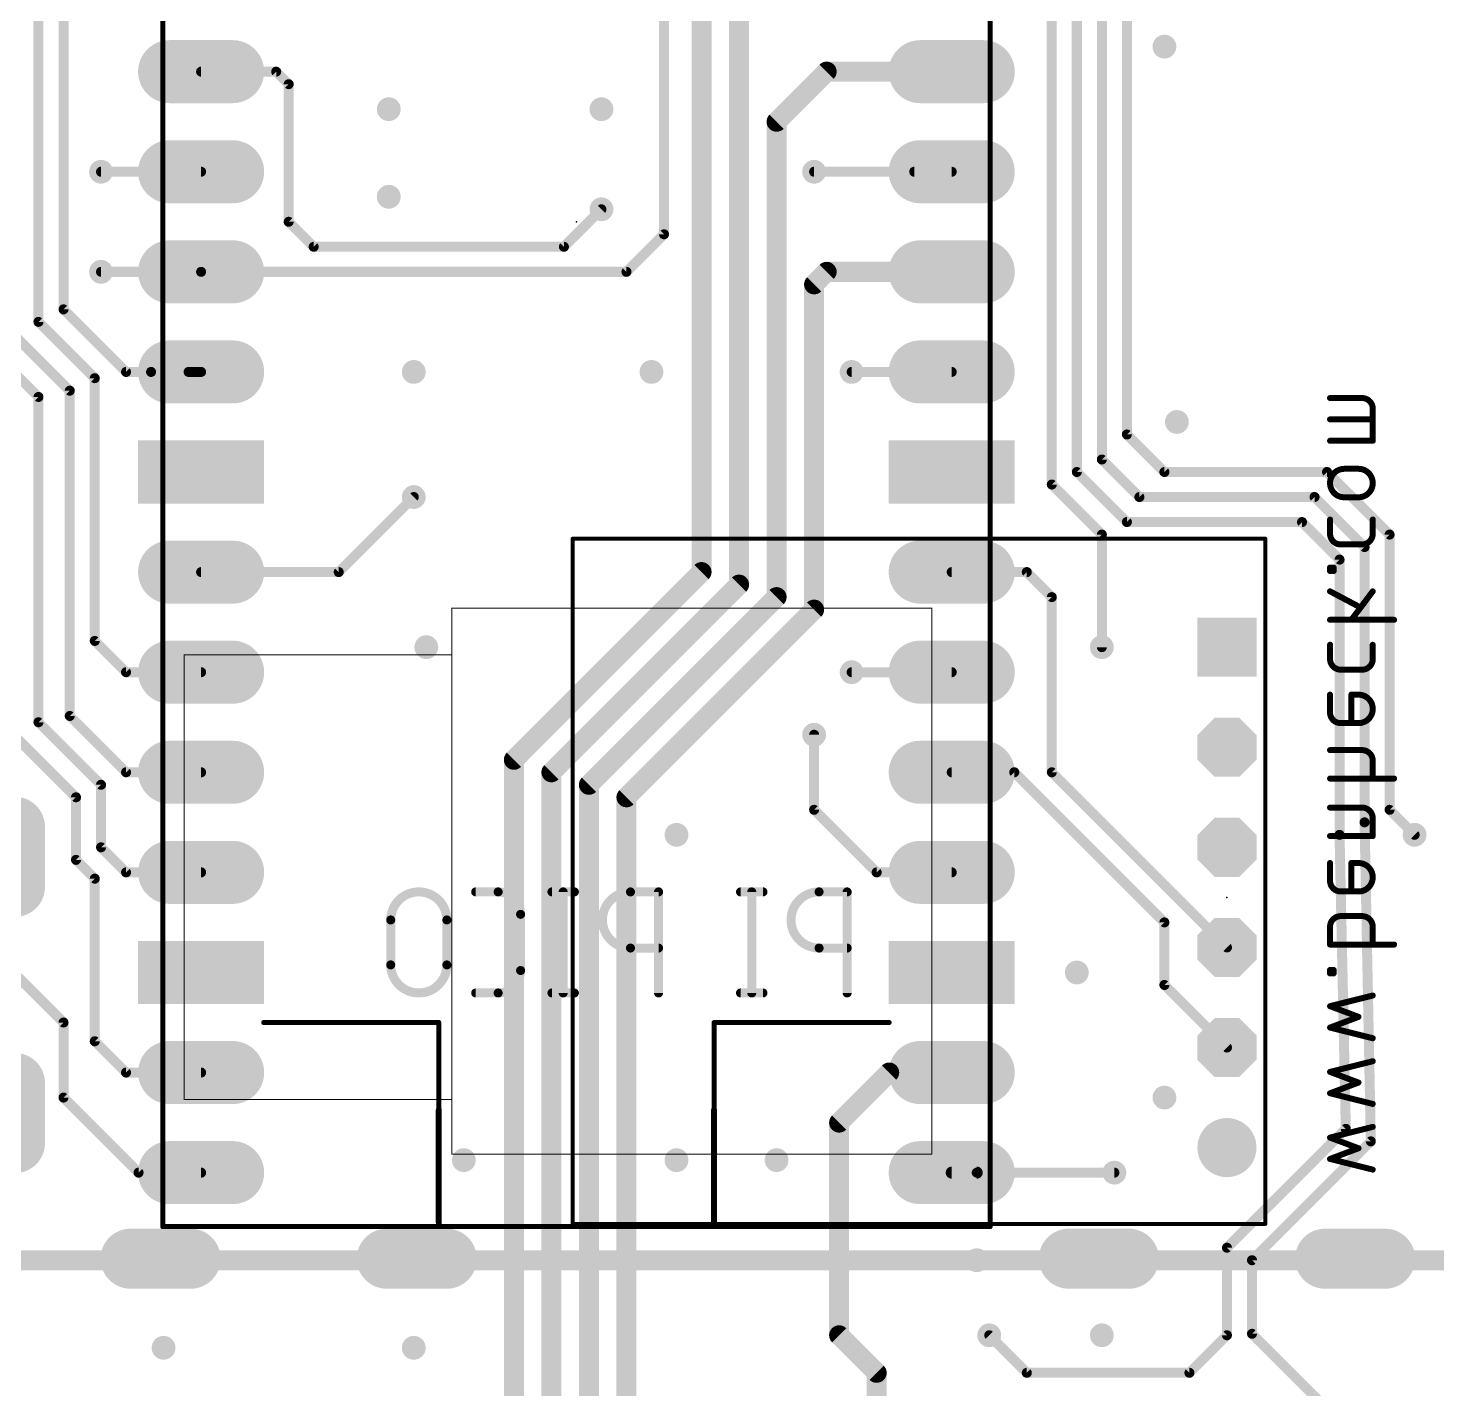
# Model space of a CAD drawing. Extents: x -1.81 to 1.71, y -2.71 to 1.61.
# Drawn here: x -0.548 to 0.86, y -1.041 to 0.318 of the extents above; entities that cross this region are included whole.
import ezdxf

# ---------------------------------------------------------------- set-up
doc = ezdxf.new("R2010")
doc.units = 0
for name, color, linetype in [('16', 175, 'CONTINUOUS'), ('17', 82, 'CONTINUOUS'), ('18', 82, 'CONTINUOUS'), ('22', 253, 'CONTINUOUS'), ('24', 7, 'CONTINUOUS')]:
    doc.layers.add(name, color=color, linetype=linetype)

# ---------------------------------------------------------------- blocks, each defined once
blk = doc.blocks.new('LONGP100')
at = {"const_width": 1}
blk.add_lwpolyline([(-0.5, 0), (0.5, 0)], dxfattribs=at)
at = {"const_width": 0.5}
for points in [[(-0.5, 0.25, 1), (-0.5, -0.25)], [(0.5, -0.25, 1), (0.5, 0.25)]]:
    blk.add_lwpolyline(points, format="xyb", dxfattribs=at)
blk = doc.blocks.new('SQUAREP')
blk.add_solid([(-0.5, -0.5), (0.5, -0.5), (-0.5, 0.5), (0.5, 0.5)])
blk = doc.blocks.new('OCTAGONP')
at = {"const_width": 0.5}
blk.add_lwpolyline([(-0.25, -0.103553), (-0.25, 0.103553), (-0.103553, 0.25), (0.103553, 0.25), (0.25, 0.103553), (0.25, -0.103553), (0.103553, -0.25), (-0.103553, -0.25), (-0.25, -0.103553), (-0.25, 0.103553)], dxfattribs=at)
blk = doc.blocks.new('ROUNDP')
at = {"const_width": 0.5}
blk.add_lwpolyline([(0, -0.25, 1), (0, 0.25, 1), (0, -0.25)], format="xyb", dxfattribs=at)
blk = doc.blocks.new('RECT')
blk.add_solid([(-0.5, -0.5), (0.5, -0.5), (-0.5, 0.5), (0.5, 0.5)])
blk = doc.blocks.new('RECT256000X512000R100')
at = {"const_width": 0.031496}
blk.add_lwpolyline([(0.015748, -0.031496), (0.015748, 0.031496, 0.414214), (0, 0.047244), (0, 0.047244, 0.414214), (-0.015748, 0.031496), (-0.015748, -0.031496, 0.414214), (0, -0.047244), (0, -0.047244, 0.414214)], format="xyb", close=True, dxfattribs=at)
blk.add_solid([(-0.001, -0.032496), (0.001, -0.032496), (-0.001, 0.032496), (0.001, 0.032496)])
blk = doc.blocks.new('ROUNDV')
at = {"const_width": 0.5}
blk.add_lwpolyline([(0, -0.25, 1), (0, 0.25, 1), (0, -0.25)], format="xyb", dxfattribs=at)

msp = doc.modelspace()

# ---------------------------------------------------------------- linework, layer by layer
at = {"layer": '16'}
for points, const_width in [([(0.125, -0.225), (0.125, 0.925)], 0.02), ([(0.1625, -0.2375), (0.1625, 0.9125)], 0.02), ([(0.55, 0.675), (0.55, -0.0875)], 0.01), ([(-0.5125, 0.6625), (-0.5125, 0.0375)], 0.01), ([(-0.5375, 0.025), (-0.5375, 0.65)], 0.01), ([(0.525, 0.6), (0.525, -0.1125)], 0.01), ([(0.5, -0.125), (0.5, 0.55)], 0.01), ([(0.475, 0.45), (0.475, -0.1375)], 0.01), ([(0.0875, 0.3875), (0.0875, 0.1125)], 0.01), ([(0.2, 0.225), (0.25, 0.275)], 0.02), ([(0.25, 0.275), (0.375, 0.275)], 0.02), ([(-0.375, 0.275), (-0.3, 0.275)], 0.01), ([(-0.3, 0.275), (-0.2875, 0.2625)], 0.01), ([(-0.2875, 0.2625), (-0.2875, 0.125)], 0.01), ([(0.2, -0.25), (0.2, 0.225)], 0.02), ([(-0.5375, -0.05), (-0.7625, 0.175)], 0.01), ([(-0.375, 0.175), (-0.475, 0.175)], 0.01), ([(0.375, 0.175), (0.2375, 0.175)], 0.01), ([(0.3375, 0.175), (0.375, 0.175)], 0.01), ([(-0.0125, 0.1), (0.025, 0.1375)], 0.01), ([(-0.2875, 0.125), (-0.2625, 0.1)], 0.01), ([(0.0875, 0.1125), (0.05, 0.075)], 0.01), ([(-0.2625, 0.1), (-0.0125, 0.1)], 0.01), ([(0.2375, 0.0625), (0.25, 0.075)], 0.02), ([(0.375, 0.075), (0.25, 0.075)], 0.02), ([(-0.375, 0.075), (-0.475, 0.075)], 0.01), ([(-0.375, 0.075), (0.05, 0.075)], 0.01), ([(0.2375, -0.2625), (0.2375, 0.0625)], 0.02), ([(-0.5125, 0.0375), (-0.45, -0.025)], 0.01), ([(-0.48125, -0.03125), (-0.5375, 0.025)], 0.01), ([(-0.50625, -0.04375), (-0.5625, 0.0125)], 0.01), ([(-0.48125, -0.29375), (-0.48125, -0.03125)], 0.01), ([(-0.45, -0.025), (-0.425, -0.025)], 0.01), ([(-0.3875, -0.025), (-0.425, -0.025)], 0.01), ([(-0.375, -0.025), (-0.3875, -0.025)], 0.01), ([(0.275, -0.025), (0.375, -0.025)], 0.01), ([(-0.50625, -0.36875), (-0.50625, -0.04375)], 0.01), ([(-0.5375, -0.375), (-0.5375, -0.05)], 0.01), ([(0.55, -0.0875), (0.5875, -0.125)], 0.01), ([(0.525, -0.1125), (0.5625, -0.15)], 0.01), ([(0.55, -0.175), (0.5, -0.125)], 0.01), ([(0.5875, -0.125), (0.75, -0.125)], 0.01), ([(0.75, -0.125), (0.8125, -0.1875)], 0.01), ([(0.475, -0.1375), (0.525, -0.1875)], 0.01), ([(-0.2375, -0.225), (-0.1625, -0.15)], 0.01), ([(0.5625, -0.15), (0.7375, -0.15)], 0.01), ([(0.7375, -0.15), (0.7875, -0.2)], 0.01), ([(0.525, -0.1875), (0.525, -0.3)], 0.01), ([(0.725, -0.175), (0.55, -0.175)], 0.01), ([(0.725, -0.175), (0.7625, -0.2125)], 0.01), ([(0.8125, -0.1875), (0.8125, -0.4625)], 0.01), ([(0.7875, -0.2), (0.7875, -0.475)], 0.01), ([(0.7625, -0.2125), (0.7625, -0.4875)], 0.01), ([(-0.375, -0.225), (-0.2375, -0.225)], 0.01), ([(-0.0625, -0.4125), (0.125, -0.225)], 0.02), ([(0.45, -0.225), (0.375, -0.225)], 0.01), ([(0.475, -0.25), (0.45, -0.225)], 0.01), ([(-0.025, -0.425), (0.1625, -0.2375)], 0.02), ([(0.0125, -0.4375), (0.2, -0.25)], 0.02), ([(0.05, -0.45), (0.2375, -0.2625)], 0.02), ([(0.475, -0.425), (0.475, -0.25)], 0.01), ([(-0.45, -0.325), (-0.48125, -0.29375)], 0.01), ([(-0.45, -0.325), (-0.375, -0.325)], 0.01), ([(0.275, -0.325), (0.375, -0.325)], 0.01), ([(-0.45, -0.425), (-0.50625, -0.36875)], 0.01), ([(-0.475, -0.4375), (-0.5375, -0.375)], 0.01), ([(-0.5, -0.45), (-0.5625, -0.3875)], 0.01), ([(0.2375, -0.4625), (0.2375, -0.3875)], 0.01), ([(-0.0625, -0.4125), (-0.0625, -1.15)], 0.02), ([(-0.45, -0.425), (-0.375, -0.425)], 0.01), ([(-0.025, -0.425), (-0.025, -1.175)], 0.02), ([(0.4375, -0.425), (0.375, -0.425)], 0.01), ([(0.5875, -0.575), (0.4375, -0.425)], 0.01), ([(0.65, -0.6), (0.475, -0.425)], 0.01), ([(-0.475, -0.5), (-0.475, -0.4375)], 0.01), ([(0.0125, -0.4375), (0.0125, -1.204035)], 0.02), ([(-0.5, -0.5125), (-0.5, -0.45)], 0.01), ([(0.05, -1.304035), (0.05, -0.45)], 0.02), ([(0.3, -0.525), (0.2375, -0.4625)], 0.01), ([(0.8125, -0.4625), (0.8375, -0.4875)], 0.01), ([(0.79375, -0.79375), (0.7875, -0.475)], 0.01), ([(0.76875, -0.78125), (0.7625, -0.4875)], 0.01), ([(-0.45, -0.525), (-0.475, -0.5)], 0.01), ([(-0.48125, -0.53125), (-0.5, -0.5125)], 0.01), ([(-0.45, -0.525), (-0.375, -0.525)], 0.01), ([(0.375, -0.525), (0.3, -0.525)], 0.01), ([(-0.48125, -0.69375), (-0.48125, -0.53125)], 0.01), ([(-0.5125, -0.675), (-0.6125, -0.575)], 0.01), ([(0.5875, -0.6375), (0.5875, -0.575)], 0.01), ([(0.65, -0.7), (0.5875, -0.6375)], 0.01), ([(-0.5125, -0.75), (-0.5125, -0.675)], 0.01), ([(-0.45, -0.725), (-0.48125, -0.69375)], 0.01), ([(0.3125, -0.725), (0.2625, -0.775)], 0.02), ([(0.375, -0.725), (0.3125, -0.725)], 0.02), ([(0.35, -0.725), (0.375, -0.725)], 0.02), ([(-0.375, -0.725), (-0.45, -0.725)], 0.01), ([(-0.4375, -0.825), (-0.5125, -0.75)], 0.01), ([(0.2625, -0.775), (0.2625, -0.9875)], 0.02), ([(0.65, -0.9), (0.76875, -0.78125)], 0.01), ([(0.675, -0.9125), (0.79375, -0.79375)], 0.01), ([(-0.375, -0.825), (-0.4375, -0.825)], 0.01), ([(0.4, -0.825), (0.375, -0.825)], 0.012), ([(0.5375, -0.825), (0.4, -0.825)], 0.01), ([(0.65, -0.9875), (0.65, -0.9)], 0.01), ([(0.675, -0.986), (0.675, -0.9125)], 0.01), ([(0.2625, -0.9875), (0.3, -1.025)], 0.02), ([(0.45, -1.025), (0.4125, -0.9875)], 0.01), ([(0.65, -0.9875), (0.6125, -1.025)], 0.01), ([(0.778, -1.089), (0.675, -0.986)], 0.01), ([(0.3, -1.025), (0.3, -1.075)], 0.02), ([(0.6125, -1.025), (0.45, -1.025)], 0.01)]:
    msp.add_lwpolyline(points, dxfattribs=dict(at, const_width=const_width))
for points, const_width in [([(0.25, 0.28, 1), (0.25, 0.27)], 0.01), ([(0.253536, 0.271464, 1), (0.246464, 0.278536)], 0.01), ([(0.375, 0.27, 1), (0.375, 0.28)], 0.01), ([(-0.375, 0.2775, 1), (-0.375, 0.2725)], 0.005), ([(-0.298232, 0.276768, 1), (-0.301768, 0.273232)], 0.005), ([(-0.3, 0.2725, 1), (-0.3, 0.2775)], 0.005), ([(-0.285, 0.2625, 1), (-0.29, 0.2625)], 0.005), ([(-0.289268, 0.260732, 1), (-0.285732, 0.264268)], 0.005), ([(0.196464, 0.228536, 1), (0.203536, 0.221464)], 0.01), ([(0.205, 0.225, 1), (0.195, 0.225)], 0.01), ([(-0.475, 0.1775, 1), (-0.475, 0.1725)], 0.005), ([(-0.375, 0.1725, 1), (-0.375, 0.1775)], 0.005), ([(0.2375, 0.1775, 1), (0.2375, 0.1725)], 0.005), ([(0.3375, 0.1775, 1), (0.3375, 0.1725)], 0.005), ([(0.375, 0.1725, 1), (0.375, 0.1775)], 0.005), ([(0.375, 0.1725, 1), (0.375, 0.1775)], 0.005), ([(0.026768, 0.135732, 1), (0.023232, 0.139268)], 0.005), ([(-0.285732, 0.126768, 1), (-0.289268, 0.123232)], 0.005), ([(-0.29, 0.125, 1), (-0.285, 0.125)], 0.005), ([(0.085, 0.1125, 1), (0.09, 0.1125)], 0.005), ([(0.089268, 0.110732, 1), (0.085732, 0.114268)], 0.005), ([(-0.2625, 0.1025, 1), (-0.2625, 0.0975)], 0.005), ([(-0.264268, 0.098232, 1), (-0.260732, 0.101768)], 0.005), ([(-0.014268, 0.101768, 1), (-0.010732, 0.098232)], 0.005), ([(-0.0125, 0.0975, 1), (-0.0125, 0.1025)], 0.005), ([(0.25, 0.08, 1), (0.25, 0.07)], 0.01), ([(0.253536, 0.071464, 1), (0.246464, 0.078536)], 0.01), ([(0.375, 0.07, 1), (0.375, 0.08)], 0.01), ([(-0.475, 0.0775, 1), (-0.475, 0.0725)], 0.005), ([(-0.375, 0.0775, 1), (-0.375, 0.0725)], 0.005), ([(-0.375, 0.0725, 1), (-0.375, 0.0775)], 0.005), ([(0.048232, 0.076768, 1), (0.051768, 0.073232)], 0.005), ([(0.05, 0.0725, 1), (0.05, 0.0775)], 0.005), ([(0.233964, 0.066036, 1), (0.241036, 0.058964)], 0.01), ([(0.2425, 0.0625, 1), (0.2325, 0.0625)], 0.01), ([(-0.510732, 0.039268, 1), (-0.514268, 0.035732)], 0.005), ([(-0.535732, 0.026768, 1), (-0.539268, 0.023232)], 0.005), ([(-0.515, 0.0375, 1), (-0.51, 0.0375)], 0.005), ([(-0.54, 0.025, 1), (-0.535, 0.025)], 0.005), ([(-0.47875, -0.03125, 1), (-0.48375, -0.03125)], 0.005), ([(-0.483018, -0.033018, 1), (-0.479482, -0.029482)], 0.005), ([(-0.45, -0.0225, 1), (-0.45, -0.0275)], 0.005), ([(-0.451768, -0.026768, 1), (-0.448232, -0.023232)], 0.005), ([(-0.425, -0.0225, 1), (-0.425, -0.0275)], 0.005), ([(-0.425, -0.0275, 1), (-0.425, -0.0225)], 0.005), ([(-0.3875, -0.0225, 1), (-0.3875, -0.0275)], 0.005), ([(-0.3875, -0.0275, 1), (-0.3875, -0.0225)], 0.005), ([(-0.375, -0.0275, 1), (-0.375, -0.0225)], 0.005), ([(0.275, -0.0225, 1), (0.275, -0.0275)], 0.005), ([(0.375, -0.0275, 1), (0.375, -0.0225)], 0.005), ([(-0.50375, -0.04375, 1), (-0.50875, -0.04375)], 0.005), ([(-0.508018, -0.045518, 1), (-0.504482, -0.041982)], 0.005), ([(-0.535, -0.05, 1), (-0.54, -0.05)], 0.005), ([(-0.539268, -0.051768, 1), (-0.535732, -0.048232)], 0.005), ([(0.551768, -0.085732, 1), (0.548232, -0.089268)], 0.005), ([(0.5475, -0.0875, 1), (0.5525, -0.0875)], 0.005), ([(0.526768, -0.110732, 1), (0.523232, -0.114268)], 0.005), ([(0.5225, -0.1125, 1), (0.5275, -0.1125)], 0.005), ([(0.501768, -0.123232, 1), (0.498232, -0.126768)], 0.005), ([(0.4975, -0.125, 1), (0.5025, -0.125)], 0.005), ([(0.5875, -0.1225, 1), (0.5875, -0.1275)], 0.005), ([(0.585732, -0.126768, 1), (0.589268, -0.123232)], 0.005), ([(0.751768, -0.123232, 1), (0.748232, -0.126768)], 0.005), ([(0.75, -0.1275, 1), (0.75, -0.1225)], 0.005), ([(0.476768, -0.135732, 1), (0.473232, -0.139268)], 0.005), ([(0.4725, -0.1375, 1), (0.4775, -0.1375)], 0.005), ([(-0.160732, -0.151768, 1), (-0.164268, -0.148232)], 0.005), ([(0.5625, -0.1475, 1), (0.5625, -0.1525)], 0.005), ([(0.560732, -0.151768, 1), (0.564268, -0.148232)], 0.005), ([(0.739268, -0.148232, 1), (0.735732, -0.151768)], 0.005), ([(0.7375, -0.1525, 1), (0.7375, -0.1475)], 0.005), ([(0.5275, -0.1875, 1), (0.5225, -0.1875)], 0.005), ([(0.55, -0.1725, 1), (0.55, -0.1775)], 0.005), ([(0.548232, -0.176768, 1), (0.551768, -0.173232)], 0.005), ([(0.726768, -0.173232, 1), (0.723232, -0.176768)], 0.005), ([(0.725, -0.1775, 1), (0.725, -0.1725)], 0.005), ([(0.815, -0.1875, 1), (0.81, -0.1875)], 0.005), ([(0.523232, -0.189268, 1), (0.526768, -0.185732)], 0.005), ([(0.79, -0.2, 1), (0.785, -0.2)], 0.005), ([(0.785732, -0.201768, 1), (0.789268, -0.198232)], 0.005), ([(0.810732, -0.189268, 1), (0.814268, -0.185732)], 0.005), ([(0.765, -0.2125, 1), (0.76, -0.2125)], 0.005), ([(0.760732, -0.214268, 1), (0.764268, -0.210732)], 0.005), ([(-0.375, -0.2225, 1), (-0.375, -0.2275)], 0.005), ([(-0.239268, -0.223232, 1), (-0.235732, -0.226768)], 0.005), ([(-0.2375, -0.2275, 1), (-0.2375, -0.2225)], 0.005), ([(0.12, -0.225, 1), (0.13, -0.225)], 0.01), ([(0.128536, -0.228536, 1), (0.121464, -0.221464)], 0.01), ([(0.375, -0.2225, 1), (0.375, -0.2275)], 0.005), ([(0.451768, -0.223232, 1), (0.448232, -0.226768)], 0.005), ([(0.45, -0.2275, 1), (0.45, -0.2225)], 0.005), ([(0.1575, -0.2375, 1), (0.1675, -0.2375)], 0.01), ([(0.166036, -0.241036, 1), (0.158964, -0.233964)], 0.01), ([(0.195, -0.25, 1), (0.205, -0.25)], 0.01), ([(0.203536, -0.253536, 1), (0.196464, -0.246464)], 0.01), ([(0.241036, -0.266036, 1), (0.233964, -0.258964)], 0.01), ([(0.4775, -0.25, 1), (0.4725, -0.25)], 0.005), ([(0.473232, -0.251768, 1), (0.476768, -0.248232)], 0.005), ([(0.2325, -0.2625, 1), (0.2425, -0.2625)], 0.01), ([(-0.479482, -0.291982, 1), (-0.483018, -0.295518)], 0.005), ([(-0.48375, -0.29375, 1), (-0.47875, -0.29375)], 0.005), ([(0.5225, -0.3, 1), (0.5275, -0.3)], 0.005), ([(-0.45, -0.3225, 1), (-0.45, -0.3275)], 0.005), ([(-0.451768, -0.326768, 1), (-0.448232, -0.323232)], 0.005), ([(-0.375, -0.3275, 1), (-0.375, -0.3225)], 0.005), ([(0.275, -0.3225, 1), (0.275, -0.3275)], 0.005), ([(0.375, -0.3275, 1), (0.375, -0.3225)], 0.005), ([(-0.504482, -0.366982, 1), (-0.508018, -0.370518)], 0.005), ([(-0.535732, -0.373232, 1), (-0.539268, -0.376768)], 0.005), ([(-0.54, -0.375, 1), (-0.535, -0.375)], 0.005), ([(-0.50875, -0.36875, 1), (-0.50375, -0.36875)], 0.005), ([(0.24, -0.3875, 1), (0.235, -0.3875)], 0.005), ([(-0.066036, -0.408964, 1), (-0.058964, -0.416036)], 0.01), ([(-0.0575, -0.4125, 1), (-0.0675, -0.4125)], 0.01), ([(-0.45, -0.4225, 1), (-0.45, -0.4275)], 0.005), ([(-0.451768, -0.426768, 1), (-0.448232, -0.423232)], 0.005), ([(-0.375, -0.4275, 1), (-0.375, -0.4225)], 0.005), ([(-0.028536, -0.421464, 1), (-0.021464, -0.428536)], 0.01), ([(-0.02, -0.425, 1), (-0.03, -0.425)], 0.01), ([(0.375, -0.4225, 1), (0.375, -0.4275)], 0.005), ([(0.439268, -0.423232, 1), (0.435732, -0.426768)], 0.005), ([(0.4375, -0.4275, 1), (0.4375, -0.4225)], 0.005), ([(0.476768, -0.423232, 1), (0.473232, -0.426768)], 0.005), ([(-0.4725, -0.4375, 1), (-0.4775, -0.4375)], 0.005), ([(-0.476768, -0.439268, 1), (-0.473232, -0.435732)], 0.005), ([(0.008964, -0.433964, 1), (0.016036, -0.441036)], 0.01), ([(0.0175, -0.4375, 1), (0.0075, -0.4375)], 0.01), ([(0.4725, -0.425, 1), (0.4775, -0.425)], 0.005), ([(-0.4975, -0.45, 1), (-0.5025, -0.45)], 0.005), ([(-0.501768, -0.451768, 1), (-0.498232, -0.448232)], 0.005), ([(0.046464, -0.446464, 1), (0.053536, -0.453536)], 0.01), ([(0.055, -0.45, 1), (0.045, -0.45)], 0.01), ([(0.239268, -0.460732, 1), (0.235732, -0.464268)], 0.005), ([(0.235, -0.4625, 1), (0.24, -0.4625)], 0.005), ([(0.814268, -0.460732, 1), (0.810732, -0.464268)], 0.005), ([(0.81, -0.4625, 1), (0.815, -0.4625)], 0.005), ([(0.79, -0.474951, 1), (0.785, -0.475049)], 0.005), ([(0.785, -0.475, 1), (0.79, -0.475)], 0.005), ([(0.764999, -0.487447, 1), (0.760001, -0.487553)], 0.005), ([(0.76, -0.4875, 1), (0.765, -0.4875)], 0.005), ([(0.835732, -0.489268, 1), (0.839268, -0.485732)], 0.005), ([(-0.473232, -0.498232, 1), (-0.476768, -0.501768)], 0.005), ([(-0.4775, -0.5, 1), (-0.4725, -0.5)], 0.005), ([(-0.498232, -0.510732, 1), (-0.501768, -0.514268)], 0.005), ([(-0.5025, -0.5125, 1), (-0.4975, -0.5125)], 0.005), ([(-0.45, -0.5225, 1), (-0.45, -0.5275)], 0.005), ([(-0.451768, -0.526768, 1), (-0.448232, -0.523232)], 0.005), ([(-0.375, -0.5275, 1), (-0.375, -0.5225)], 0.005), ([(0.3, -0.5225, 1), (0.3, -0.5275)], 0.005), ([(0.298232, -0.526768, 1), (0.301768, -0.523232)], 0.005), ([(0.375, -0.5275, 1), (0.375, -0.5225)], 0.005), ([(-0.47875, -0.53125, 1), (-0.48375, -0.53125)], 0.005), ([(-0.483018, -0.533018, 1), (-0.479482, -0.529482)], 0.005), ([(0.59, -0.575, 1), (0.585, -0.575)], 0.005), ([(0.585732, -0.576768, 1), (0.589268, -0.573232)], 0.005), ([(0.648232, -0.601768, 1), (0.651768, -0.598232)], 0.005), ([(0.589268, -0.635732, 1), (0.585732, -0.639268)], 0.005), ([(0.585, -0.6375, 1), (0.59, -0.6375)], 0.005), ([(-0.51, -0.675, 1), (-0.515, -0.675)], 0.005), ([(-0.514268, -0.676768, 1), (-0.510732, -0.673232)], 0.005), ([(-0.479482, -0.691982, 1), (-0.483018, -0.695518)], 0.005), ([(-0.48375, -0.69375, 1), (-0.47875, -0.69375)], 0.005), ([(0.648232, -0.701768, 1), (0.651768, -0.698232)], 0.005), ([(0.3125, -0.72, 1), (0.3125, -0.73)], 0.01), ([(0.316036, -0.728536, 1), (0.308964, -0.721464)], 0.01), ([(0.35, -0.72, 1), (0.35, -0.73)], 0.01), ([(0.375, -0.73, 1), (0.375, -0.72)], 0.01), ([(0.375, -0.73, 1), (0.375, -0.72)], 0.01), ([(-0.45, -0.7225, 1), (-0.45, -0.7275)], 0.005), ([(-0.451768, -0.726768, 1), (-0.448232, -0.723232)], 0.005), ([(-0.375, -0.7275, 1), (-0.375, -0.7225)], 0.005), ([(-0.510732, -0.748232, 1), (-0.514268, -0.751768)], 0.005), ([(-0.515, -0.75, 1), (-0.51, -0.75)], 0.005), ([(0.258964, -0.771464, 1), (0.266036, -0.778536)], 0.01), ([(0.2675, -0.775, 1), (0.2575, -0.775)], 0.01), ([(0.766251, -0.781303, 1), (0.771249, -0.781197)], 0.005), ([(0.770518, -0.783018, 1), (0.766982, -0.779482)], 0.005), ([(0.79125, -0.793799, 1), (0.79625, -0.793701)], 0.005), ([(0.795518, -0.795518, 1), (0.791982, -0.791982)], 0.005), ([(-0.4375, -0.8225, 1), (-0.4375, -0.8275)], 0.005), ([(-0.439268, -0.826768, 1), (-0.435732, -0.823232)], 0.005), ([(-0.375, -0.8275, 1), (-0.375, -0.8225)], 0.005), ([(0.375, -0.822, 1), (0.375, -0.828)], 0.006), ([(0.4, -0.8225, 1), (0.4, -0.8275)], 0.005), ([(0.4, -0.828, 1), (0.4, -0.822)], 0.006), ([(0.5375, -0.8275, 1), (0.5375, -0.8225)], 0.005), ([(0.6525, -0.9, 1), (0.6475, -0.9)], 0.005), ([(0.648232, -0.898232, 1), (0.651768, -0.901768)], 0.005), ([(0.6775, -0.9125, 1), (0.6725, -0.9125)], 0.005), ([(0.673232, -0.910732, 1), (0.676768, -0.914268)], 0.005), ([(0.266036, -0.983964, 1), (0.258964, -0.991036)], 0.01), ([(0.2575, -0.9875, 1), (0.2675, -0.9875)], 0.01), ([(0.414268, -0.985732, 1), (0.410732, -0.989268)], 0.005), ([(0.6475, -0.9875, 1), (0.6525, -0.9875)], 0.005), ([(0.651768, -0.989268, 1), (0.648232, -0.985732)], 0.005), ([(0.676768, -0.984232, 1), (0.673232, -0.987768)], 0.005), ([(0.6725, -0.986, 1), (0.6775, -0.986)], 0.005), ([(0.305, -1.025, 1), (0.295, -1.025)], 0.01), ([(0.296464, -1.028536, 1), (0.303536, -1.021464)], 0.01), ([(0.45, -1.0225, 1), (0.45, -1.0275)], 0.005), ([(0.448232, -1.026768, 1), (0.451768, -1.023232)], 0.005), ([(0.610732, -1.023232, 1), (0.614268, -1.026768)], 0.005), ([(0.6125, -1.0275, 1), (0.6125, -1.0225)], 0.005)]:
    msp.add_lwpolyline(points, format="xyb", dxfattribs=dict(at, const_width=const_width))
at = {"layer": '22'}
for points, const_width in [([(-0.413386, 1.128937), (-0.413386, -0.878937)], 0.005), ([(0.413386, -0.878937), (0.413386, 1.128937)], 0.005), ([(0.785, -0.051107), (0.753, -0.051107)], 0.006), ([(0.753, -0.07244), (0.795667, -0.07244)], 0.006), ([(0.795667, -0.093774), (0.795667, -0.061774)], 0.006), ([(0.753, -0.093774), (0.795667, -0.093774)], 0.006), ([(0.781444, -0.12181), (0.767222, -0.12181)], 0.006), ([(0.767222, -0.150254), (0.781444, -0.150254)], 0.006), ([(0.753, -0.172477), (0.753, -0.186699)], 0.006), ([(0.795667, -0.186699), (0.795667, -0.172477)], 0.006), ([(0.688413, -0.191697), (-0.003848, -0.191697)], 0.004), ([(-0.003848, -0.191697), (-0.003848, -0.8762)], 0.004), ([(0.688413, -0.8762), (0.688413, -0.191697)], 0.004), ([(0.763667, -0.197366), (0.785, -0.197366)], 0.006), ([(0.756555, -0.220411), (0.753, -0.220411)], 0.006), ([(0.753, -0.220411), (0.753, -0.223966)], 0.006), ([(0.753, -0.223966), (0.756555, -0.223966)], 0.006), ([(0.756555, -0.223966), (0.756555, -0.220411)], 0.006), ([(0.753, -0.244226), (0.783222, -0.260226)], 0.006), ([(0.795667, -0.244226), (0.774333, -0.27267)], 0.006), ([(-0.124511, -0.307554), (-0.124511, -0.26102)], 0.000984), ([(-0.124511, -0.26102), (0.355152, -0.26102)], 0.000984), ([(0.355152, -0.26102), (0.355152, -0.806474)], 0.000984), ([(0.753, -0.27267), (0.817, -0.27267)], 0.006), ([(0.753, -0.297609), (0.753, -0.311831)], 0.006), ([(0.795667, -0.311831), (0.795667, -0.297609)], 0.006), ([(-0.124511, -0.307554), (-0.392097, -0.307554)], 0.000984), ([(-0.392097, -0.307554), (-0.392097, -0.751998)], 0.000984), ([(-0.124511, -0.751998), (-0.124511, -0.307554)], 0.000984), ([(0.763667, -0.322498), (0.785, -0.322498)], 0.006), ([(0.753, -0.347458), (0.753, -0.365235)], 0.006), ([(0.781444, -0.347458), (0.774333, -0.347458)], 0.006), ([(0.774333, -0.347458), (0.774333, -0.375902)], 0.006), ([(0.763667, -0.375902), (0.781444, -0.375902)], 0.006), ([(0.785, -0.402844), (0.753, -0.402844)], 0.006), ([(0.795667, -0.431288), (0.795667, -0.41351)], 0.006), ([(0.753, -0.431288), (0.817, -0.431288)], 0.006), ([(0.785, -0.460281), (0.753, -0.460281)], 0.006), ([(0.795667, -0.488726), (0.795667, -0.470948)], 0.006), ([(0.753, -0.488726), (0.795667, -0.488726)], 0.006), ([(0.753, -0.515667), (0.753, -0.533445)], 0.006), ([(0.781444, -0.515667), (0.774333, -0.515667)], 0.006), ([(0.774333, -0.515667), (0.774333, -0.544112)], 0.006), ([(-0.078235, -0.5445), (-0.10068, -0.5445)], 0.009), ([(-0.002031, -0.5445), (-0.024476, -0.5445)], 0.009), ([(-0.013254, -0.5445), (-0.013254, -0.6455)], 0.009), ([(0.082075, -0.5445), (0.054019, -0.5445)], 0.009), ([(0.082075, -0.6455), (0.082075, -0.5445)], 0.009), ([(0.186394, -0.5445), (0.163949, -0.5445)], 0.009), ([(0.175172, -0.5445), (0.175172, -0.6455)], 0.009), ([(0.2705, -0.5445), (0.242445, -0.5445)], 0.009), ([(0.2705, -0.6455), (0.2705, -0.5445)], 0.009), ([(0.763667, -0.544112), (0.781444, -0.544112)], 0.006), ([(-0.055791, -0.623056), (-0.055791, -0.566945)], 0.009), ([(-0.185572, -0.572556), (-0.185572, -0.617445)], 0.009), ([(-0.129461, -0.617445), (-0.129461, -0.572556)], 0.009), ([(0.753, -0.597158), (0.753, -0.579381)], 0.006), ([(0.763667, -0.568714), (0.785, -0.568714)], 0.006), ([(0.795667, -0.579381), (0.795667, -0.597158)], 0.006), ([(0.054019, -0.600611), (0.082075, -0.600611)], 0.009), ([(0.242445, -0.600611), (0.2705, -0.600611)], 0.009), ([(0.817, -0.597158), (0.753, -0.597158)], 0.006), ([(0.756555, -0.622474), (0.753, -0.622474)], 0.006), ([(0.753, -0.622474), (0.753, -0.626029)], 0.006), ([(0.753, -0.626029), (0.756555, -0.626029)], 0.006), ([(0.756555, -0.626029), (0.756555, -0.622474)], 0.006), ([(-0.10068, -0.6455), (-0.078235, -0.6455)], 0.009), ([(-0.002031, -0.6455), (-0.024476, -0.6455)], 0.009), ([(0.186394, -0.6455), (0.163949, -0.6455)], 0.009), ([(0.753, -0.658714), (0.795667, -0.648047)], 0.006), ([(0.781444, -0.669381), (0.753, -0.658714)], 0.006), ([(-0.3125, -0.675), (-0.1375, -0.675)], 0.005), ([(-0.1375, -0.675), (-0.1375, -0.875)], 0.005), ([(0.3125, -0.675), (0.1375, -0.675)], 0.005), ([(0.1375, -0.675), (0.1375, -0.875)], 0.005), ([(0.753, -0.680047), (0.781444, -0.669381)], 0.006), ([(0.795667, -0.690714), (0.753, -0.680047)], 0.006), ([(0.753, -0.724357), (0.795667, -0.71369)], 0.006), ([(0.781444, -0.735024), (0.753, -0.724357)], 0.006), ([(0.753, -0.74569), (0.781444, -0.735024)], 0.006), ([(0.795667, -0.756357), (0.753, -0.74569)], 0.006), ([(-0.392097, -0.751998), (-0.124511, -0.751998)], 0.000984), ([(-0.1375, -0.7625), (-0.1375, -0.875)], 0.006), ([(-0.124511, -0.806474), (-0.124511, -0.751998)], 0.000984), ([(0.1375, -0.7625), (0.1375, -0.875)], 0.006), ([(0.753, -0.79), (0.795667, -0.779333)], 0.006), ([(0.781444, -0.800667), (0.753, -0.79)], 0.006), ([(0.753, -0.811333), (0.781444, -0.800667)], 0.006), ([(0.355152, -0.806474), (-0.124511, -0.806474)], 0.000984), ([(0.795667, -0.822), (0.753, -0.811333)], 0.006), ([(-0.413386, -0.878937), (0.413386, -0.878937)], 0.005), ([(-0.003848, -0.8762), (0.688413, -0.8762)], 0.004), ([(-0.5625, -0.9125), (0.9, -0.9125)], 0.02)]:
    msp.add_lwpolyline(points, dxfattribs=dict(at, const_width=const_width))
for points, const_width in [([(0.753, -0.049607, 1), (0.753, -0.052607)], 0.003), ([(0.795667, -0.061774, 0.414214), (0.785, -0.051107)], 0.006), ([(0.785, -0.049607, 1), (0.785, -0.052607)], 0.003), ([(0.785, -0.052607, 1), (0.785, -0.049607)], 0.003), ([(0.753, -0.07094, 1), (0.753, -0.07394)], 0.003), ([(0.797167, -0.061774, 1), (0.794167, -0.061774)], 0.003), ([(0.794167, -0.061774, 1), (0.797167, -0.061774)], 0.003), ([(0.795667, -0.07394, 1), (0.795667, -0.07094)], 0.003), ([(0.753, -0.092274, 1), (0.753, -0.095274)], 0.003), ([(0.794167, -0.093774, 1), (0.797167, -0.093774)], 0.003), ([(0.795667, -0.095274, 1), (0.795667, -0.092274)], 0.003), ([(0.767222, -0.12181, 1), (0.767222, -0.150254)], 0.006), ([(0.767222, -0.12031, 1), (0.767222, -0.12331)], 0.003), ([(0.767222, -0.12331, 1), (0.767222, -0.12031)], 0.003), ([(0.781444, -0.150254, 1), (0.781444, -0.12181)], 0.006), ([(0.781444, -0.12031, 1), (0.781444, -0.12331)], 0.003), ([(0.781444, -0.12331, 1), (0.781444, -0.12031)], 0.003), ([(0.767222, -0.148754, 1), (0.767222, -0.151754)], 0.003), ([(0.767222, -0.151754, 1), (0.767222, -0.148754)], 0.003), ([(0.781444, -0.148754, 1), (0.781444, -0.151754)], 0.003), ([(0.781444, -0.151754, 1), (0.781444, -0.148754)], 0.003), ([(0.7545, -0.172477, 1), (0.7515, -0.172477)], 0.003), ([(0.797167, -0.172477, 1), (0.794167, -0.172477)], 0.003), ([(-0.003848, -0.190697, 1), (-0.003848, -0.192697)], 0.002), ([(-0.002848, -0.191697, 1), (-0.004848, -0.191697)], 0.002), ([(0.689413, -0.191697, 1), (0.687413, -0.191697)], 0.002), ([(0.688413, -0.192697, 1), (0.688413, -0.190697)], 0.002), ([(0.753, -0.186699, 0.414214), (0.763667, -0.197366)], 0.006), ([(0.7545, -0.186699, 1), (0.7515, -0.186699)], 0.003), ([(0.7515, -0.186699, 1), (0.7545, -0.186699)], 0.003), ([(0.763667, -0.195866, 1), (0.763667, -0.198866)], 0.003), ([(0.763667, -0.198866, 1), (0.763667, -0.195866)], 0.003), ([(0.785, -0.197366, 0.414214), (0.795667, -0.186699)], 0.006), ([(0.785, -0.195866, 1), (0.785, -0.198866)], 0.003), ([(0.785, -0.198866, 1), (0.785, -0.195866)], 0.003), ([(0.797167, -0.186699, 1), (0.794167, -0.186699)], 0.003), ([(0.794167, -0.186699, 1), (0.797167, -0.186699)], 0.003), ([(0.753, -0.218911, 1), (0.753, -0.221911)], 0.003), ([(0.7545, -0.220411, 1), (0.7515, -0.220411)], 0.003), ([(0.753, -0.222466, 1), (0.753, -0.225466)], 0.003), ([(0.7515, -0.223966, 1), (0.7545, -0.223966)], 0.003), ([(0.758055, -0.220411, 1), (0.755055, -0.220411)], 0.003), ([(0.755055, -0.223966, 1), (0.758055, -0.223966)], 0.003), ([(0.756555, -0.221911, 1), (0.756555, -0.218911)], 0.003), ([(0.756555, -0.225466, 1), (0.756555, -0.222466)], 0.003), ([(0.753702, -0.2429, 1), (0.752298, -0.245552)], 0.003), ([(0.796867, -0.245126, 1), (0.794467, -0.243326)], 0.003), ([(-0.124265, -0.26102, 1), (-0.124757, -0.26102)], 0.000492), ([(-0.124511, -0.260774, 1), (-0.124511, -0.261266)], 0.000492), ([(0.355398, -0.26102, 1), (0.354906, -0.26102)], 0.000492), ([(0.355152, -0.261266, 1), (0.355152, -0.260774)], 0.000492), ([(0.78252, -0.261552, 1), (0.783924, -0.2589)], 0.003), ([(0.753, -0.27117, 1), (0.753, -0.27417)], 0.003), ([(0.773133, -0.27177, 1), (0.775533, -0.27357)], 0.003), ([(0.817, -0.27417, 1), (0.817, -0.27117)], 0.003), ([(0.7545, -0.297609, 1), (0.7515, -0.297609)], 0.003), ([(0.797167, -0.297609, 1), (0.794167, -0.297609)], 0.003), ([(-0.392097, -0.307307, 1), (-0.392097, -0.3078)], 0.000492), ([(-0.391851, -0.307554, 1), (-0.392343, -0.307554)], 0.000492), ([(-0.124265, -0.307554, 1), (-0.124757, -0.307554)], 0.000492), ([(-0.124757, -0.307554, 1), (-0.124265, -0.307554)], 0.000492), ([(-0.124511, -0.3078, 1), (-0.124511, -0.307307)], 0.000492), ([(0.753, -0.311831, 0.414214), (0.763667, -0.322498)], 0.006), ([(0.7545, -0.311831, 1), (0.7515, -0.311831)], 0.003), ([(0.785, -0.322498, 0.414214), (0.795667, -0.311831)], 0.006), ([(0.797167, -0.311831, 1), (0.794167, -0.311831)], 0.003), ([(0.7515, -0.311831, 1), (0.7545, -0.311831)], 0.003), ([(0.763667, -0.320998, 1), (0.763667, -0.323998)], 0.003), ([(0.763667, -0.323998, 1), (0.763667, -0.320998)], 0.003), ([(0.785, -0.320998, 1), (0.785, -0.323998)], 0.003), ([(0.785, -0.323998, 1), (0.785, -0.320998)], 0.003), ([(0.794167, -0.311831, 1), (0.797167, -0.311831)], 0.003), ([(0.7545, -0.347458, 1), (0.7515, -0.347458)], 0.003), ([(0.774333, -0.345958, 1), (0.774333, -0.348958)], 0.003), ([(0.775833, -0.347458, 1), (0.772833, -0.347458)], 0.003), ([(0.781444, -0.375902, 1), (0.781444, -0.347458)], 0.006), ([(0.781444, -0.345958, 1), (0.781444, -0.348958)], 0.003), ([(0.781444, -0.348958, 1), (0.781444, -0.345958)], 0.003), ([(0.753, -0.365235, 0.414214), (0.763667, -0.375902)], 0.006), ([(0.7545, -0.365235, 1), (0.7515, -0.365235)], 0.003), ([(0.7515, -0.365235, 1), (0.7545, -0.365235)], 0.003), ([(0.763667, -0.374402, 1), (0.763667, -0.377402)], 0.003), ([(0.763667, -0.377402, 1), (0.763667, -0.374402)], 0.003), ([(0.772833, -0.375902, 1), (0.775833, -0.375902)], 0.003), ([(0.781444, -0.374402, 1), (0.781444, -0.377402)], 0.003), ([(0.781444, -0.377402, 1), (0.781444, -0.374402)], 0.003), ([(0.753, -0.401344, 1), (0.753, -0.404344)], 0.003), ([(0.795667, -0.41351, 0.414207), (0.785, -0.402844)], 0.006), ([(0.785, -0.401344, 1), (0.785, -0.404344)], 0.003), ([(0.785, -0.404344, 1), (0.785, -0.401344)], 0.003), ([(0.797167, -0.41351, 1), (0.794167, -0.41351)], 0.003), ([(0.794167, -0.41351, 1), (0.797167, -0.41351)], 0.003), ([(0.753, -0.429788, 1), (0.753, -0.432788)], 0.003), ([(0.794167, -0.431288, 1), (0.797167, -0.431288)], 0.003), ([(0.817, -0.432788, 1), (0.817, -0.429788)], 0.003), ([(0.753, -0.458781, 1), (0.753, -0.461781)], 0.003), ([(0.795667, -0.470948, 0.414207), (0.785, -0.460281)], 0.006), ([(0.785, -0.458781, 1), (0.785, -0.461781)], 0.003), ([(0.785, -0.461781, 1), (0.785, -0.458781)], 0.003), ([(0.797167, -0.470948, 1), (0.794167, -0.470948)], 0.003), ([(0.794167, -0.470948, 1), (0.797167, -0.470948)], 0.003), ([(0.753, -0.487226, 1), (0.753, -0.490226)], 0.003), ([(0.794167, -0.488726, 1), (0.797167, -0.488726)], 0.003), ([(0.795667, -0.490226, 1), (0.795667, -0.487226)], 0.003), ([(0.7545, -0.515667, 1), (0.7515, -0.515667)], 0.003), ([(0.774333, -0.514167, 1), (0.774333, -0.517167)], 0.003), ([(0.775833, -0.515667, 1), (0.772833, -0.515667)], 0.003), ([(0.781444, -0.544112, 1), (0.781444, -0.515667)], 0.006), ([(0.781444, -0.514167, 1), (0.781444, -0.517167)], 0.003), ([(0.781444, -0.517167, 1), (0.781444, -0.514167)], 0.003), ([(0.753, -0.533445, 0.414214), (0.763667, -0.544112)], 0.006), ([(0.7545, -0.533445, 1), (0.7515, -0.533445)], 0.003), ([(0.7515, -0.533445, 1), (0.7545, -0.533445)], 0.003), ([(-0.129461, -0.572556, 1), (-0.185572, -0.572556)], 0.009), ([(-0.10068, -0.54225, 1), (-0.10068, -0.54675)], 0.0045), ([(-0.078235, -0.54225, 1), (-0.078236, -0.54675)], 0.0045), ([(-0.055791, -0.566945, 0.41421), (-0.078235, -0.5445)], 0.009), ([(-0.078235, -0.54675, 1), (-0.078235, -0.54225)], 0.0045), ([(-0.024476, -0.54225, 1), (-0.024476, -0.54675)], 0.0045), ([(-0.011004, -0.5445, 1), (-0.015504, -0.5445)], 0.0045), ([(-0.002031, -0.54675, 1), (-0.002031, -0.54225)], 0.0045), ([(0.054019, -0.5445, 1), (0.054019, -0.600611)], 0.009), ([(0.054019, -0.54225, 1), (0.054019, -0.54675)], 0.0045), ([(0.054019, -0.54675, 1), (0.054019, -0.54225)], 0.0045), ([(0.084325, -0.5445, 1), (0.079825, -0.5445)], 0.0045), ([(0.082075, -0.54675, 1), (0.082075, -0.54225)], 0.0045), ([(0.163949, -0.54225, 1), (0.163949, -0.54675)], 0.0045), ([(0.177422, -0.5445, 1), (0.172922, -0.5445)], 0.0045), ([(0.186394, -0.54675, 1), (0.186394, -0.54225)], 0.0045), ([(0.242445, -0.5445, 1), (0.242445, -0.600611)], 0.009), ([(0.242445, -0.54225, 1), (0.242445, -0.54675)], 0.0045), ([(0.242445, -0.54675, 1), (0.242445, -0.54225)], 0.0045), ([(0.27275, -0.5445, 1), (0.26825, -0.5445)], 0.0045), ([(0.2705, -0.54675, 1), (0.2705, -0.54225)], 0.0045), ([(0.763667, -0.542612, 1), (0.763667, -0.545612)], 0.003), ([(0.763667, -0.545612, 1), (0.763667, -0.542612)], 0.003), ([(0.772833, -0.544112, 1), (0.775833, -0.544112)], 0.003), ([(0.781444, -0.542612, 1), (0.781444, -0.545612)], 0.003), ([(0.781444, -0.545612, 1), (0.781444, -0.542612)], 0.003), ([(-0.053541, -0.566945, 1), (-0.058041, -0.566945)], 0.0045), ([(-0.183322, -0.572556, 1), (-0.187822, -0.572556)], 0.0045), ([(-0.187822, -0.572556, 1), (-0.183322, -0.572556)], 0.0045), ([(-0.127211, -0.572556, 1), (-0.131711, -0.572556)], 0.0045), ([(-0.131711, -0.572556, 1), (-0.127211, -0.572556)], 0.0045), ([(-0.058041, -0.566945, 1), (-0.053541, -0.566945)], 0.0045), ([(0.763667, -0.568714, 0.414207), (0.753, -0.579381)], 0.006), ([(0.7545, -0.579381, 1), (0.7515, -0.579381)], 0.003), ([(0.763667, -0.567214, 1), (0.763667, -0.570214)], 0.003), ([(0.763667, -0.570214, 1), (0.763667, -0.567214)], 0.003), ([(0.795667, -0.579381, 0.414217), (0.785, -0.568714)], 0.006), ([(0.785, -0.567214, 1), (0.785, -0.570214)], 0.003), ([(0.785, -0.570214, 1), (0.785, -0.567214)], 0.003), ([(0.797167, -0.579381, 1), (0.794167, -0.579381)], 0.003), ([(0.7515, -0.579381, 1), (0.7545, -0.579381)], 0.003), ([(0.794167, -0.579381, 1), (0.797167, -0.579381)], 0.003), ([(0.054019, -0.598361, 1), (0.054019, -0.602861)], 0.0045), ([(0.054019, -0.602861, 1), (0.054019, -0.598361)], 0.0045), ([(0.082075, -0.602861, 1), (0.082075, -0.598361)], 0.0045), ([(0.242445, -0.598361, 1), (0.242445, -0.602861)], 0.0045), ([(0.242445, -0.602861, 1), (0.242445, -0.598361)], 0.0045), ([(0.2705, -0.602861, 1), (0.2705, -0.598361)], 0.0045), ([(0.753, -0.595658, 1), (0.753, -0.598658)], 0.003), ([(0.7515, -0.597158, 1), (0.7545, -0.597158)], 0.003), ([(0.794167, -0.597158, 1), (0.797167, -0.597158)], 0.003), ([(0.817, -0.598658, 1), (0.817, -0.595658)], 0.003), ([(-0.185572, -0.617445, 1), (-0.129461, -0.617445)], 0.009), ([(-0.183322, -0.617445, 1), (-0.187822, -0.617445)], 0.0045), ([(-0.187822, -0.617445, 1), (-0.183322, -0.617445)], 0.0045), ([(-0.127211, -0.617445, 1), (-0.131711, -0.617445)], 0.0045), ([(-0.131711, -0.617445, 1), (-0.127211, -0.617445)], 0.0045), ([(-0.078235, -0.6455, 0.414214), (-0.055791, -0.623056)], 0.009), ([(-0.053541, -0.623056, 1), (-0.058041, -0.623056)], 0.0045), ([(-0.058041, -0.623056, 1), (-0.053541, -0.623056)], 0.0045), ([(0.753, -0.620974, 1), (0.753, -0.623974)], 0.003), ([(0.7545, -0.622474, 1), (0.7515, -0.622474)], 0.003), ([(0.753, -0.624529, 1), (0.753, -0.627529)], 0.003), ([(0.7515, -0.626029, 1), (0.7545, -0.626029)], 0.003), ([(0.758055, -0.622474, 1), (0.755055, -0.622474)], 0.003), ([(0.755055, -0.626029, 1), (0.758055, -0.626029)], 0.003), ([(0.756555, -0.623974, 1), (0.756555, -0.620974)], 0.003), ([(0.756555, -0.627529, 1), (0.756555, -0.624529)], 0.003), ([(-0.10068, -0.64325, 1), (-0.10068, -0.64775)], 0.0045), ([(-0.078235, -0.64325, 1), (-0.078235, -0.64775)], 0.0045), ([(-0.078235, -0.64775, 1), (-0.078235, -0.64325)], 0.0045), ([(-0.024476, -0.64325, 1), (-0.024476, -0.64775)], 0.0045), ([(-0.015504, -0.6455, 1), (-0.011004, -0.6455)], 0.0045), ([(-0.002031, -0.64775, 1), (-0.002031, -0.64325)], 0.0045), ([(0.079825, -0.6455, 1), (0.084325, -0.6455)], 0.0045), ([(0.163949, -0.64325, 1), (0.163949, -0.64775)], 0.0045), ([(0.172922, -0.6455, 1), (0.177422, -0.6455)], 0.0045), ([(0.186394, -0.64775, 1), (0.186394, -0.64325)], 0.0045), ([(0.26825, -0.6455, 1), (0.27275, -0.6455)], 0.0045), ([(0.79603, -0.649503, 1), (0.795303, -0.646592)], 0.003), ([(0.753527, -0.65731, 1), (0.752473, -0.660119)], 0.003), ([(0.752636, -0.657259, 1), (0.753364, -0.660169)], 0.003), ([(-0.3125, -0.67375, 1), (-0.3125, -0.67625)], 0.0025), ([(-0.13625, -0.675, 1), (-0.13875, -0.675)], 0.0025), ([(-0.1375, -0.67625, 1), (-0.1375, -0.67375)], 0.0025), ([(0.1375, -0.67375, 1), (0.1375, -0.67625)], 0.0025), ([(0.13875, -0.675, 1), (0.13625, -0.675)], 0.0025), ([(0.3125, -0.67625, 1), (0.3125, -0.67375)], 0.0025), ([(0.781971, -0.670785, 1), (0.780918, -0.667976)], 0.003), ([(0.780918, -0.670785, 1), (0.781971, -0.667976)], 0.003), ([(0.753364, -0.678592, 1), (0.752636, -0.681503)], 0.003), ([(0.752473, -0.678643, 1), (0.753527, -0.681452)], 0.003), ([(0.795303, -0.692169, 1), (0.79603, -0.689259)], 0.003), ([(0.79603, -0.715146, 1), (0.795303, -0.712235)], 0.003), ([(0.753527, -0.722953, 1), (0.752473, -0.725762)], 0.003), ([(0.752636, -0.722902, 1), (0.753364, -0.725812)], 0.003), ([(0.753364, -0.744235, 1), (0.752636, -0.747146)], 0.003), ([(0.752473, -0.744286, 1), (0.753527, -0.747095)], 0.003), ([(0.781971, -0.736428, 1), (0.780918, -0.733619)], 0.003), ([(0.780918, -0.736428, 1), (0.781971, -0.733619)], 0.003), ([(-0.392097, -0.751752, 1), (-0.392097, -0.752244)], 0.000492), ([(-0.392343, -0.751998, 1), (-0.391851, -0.751998)], 0.000492), ([(-0.136, -0.7625, 1), (-0.139, -0.7625)], 0.003), ([(-0.124265, -0.751998, 1), (-0.124757, -0.751998)], 0.000492), ([(-0.124757, -0.751998, 1), (-0.124265, -0.751998)], 0.000492), ([(-0.124511, -0.752244, 1), (-0.124511, -0.751752)], 0.000492), ([(0.139, -0.7625, 1), (0.136, -0.7625)], 0.003), ([(0.795303, -0.757812, 1), (0.79603, -0.754902)], 0.003), ([(0.753527, -0.788596, 1), (0.752473, -0.791404)], 0.003), ([(0.752636, -0.788545, 1), (0.753364, -0.791455)], 0.003), ([(0.79603, -0.780789, 1), (0.795303, -0.777878)], 0.003), ([(0.781971, -0.802071, 1), (0.780918, -0.799262)], 0.003), ([(0.780918, -0.802071, 1), (0.781971, -0.799262)], 0.003), ([(-0.124511, -0.806228, 1), (-0.124511, -0.80672)], 0.000492), ([(-0.124757, -0.806474, 1), (-0.124265, -0.806474)], 0.000492), ([(0.354906, -0.806474, 1), (0.355398, -0.806474)], 0.000492), ([(0.355152, -0.80672, 1), (0.355152, -0.806228)], 0.000492), ([(0.753364, -0.809878, 1), (0.752636, -0.812789)], 0.003), ([(0.752473, -0.809929, 1), (0.753527, -0.812738)], 0.003), ([(0.795303, -0.823455, 1), (0.79603, -0.820545)], 0.003), ([(-0.413386, -0.877687, 1), (-0.413386, -0.880187)], 0.0025), ([(-0.414636, -0.878937, 1), (-0.412136, -0.878937)], 0.0025), ([(-0.139, -0.875, 1), (-0.136, -0.875)], 0.003), ([(-0.13875, -0.875, 1), (-0.13625, -0.875)], 0.0025), ([(-0.003848, -0.8752, 1), (-0.003848, -0.8772)], 0.002), ([(-0.004848, -0.8762, 1), (-0.002848, -0.8762)], 0.002), ([(0.136, -0.875, 1), (0.139, -0.875)], 0.003), ([(0.13625, -0.875, 1), (0.13875, -0.875)], 0.0025), ([(0.412136, -0.878937, 1), (0.414636, -0.878937)], 0.0025), ([(0.413386, -0.880187, 1), (0.413386, -0.877687)], 0.0025), ([(0.687413, -0.8762, 1), (0.689413, -0.8762)], 0.002), ([(0.688413, -0.8772, 1), (0.688413, -0.8752)], 0.002)]:
    msp.add_lwpolyline(points, format="xyb", dxfattribs=dict(at, const_width=const_width))
at = {"layer": '24'}
for p in [(0, 0.125), (0.65, -0.55)]:
    msp.add_point(p, dxfattribs=at)

# ---------------------------------------------------------------- block references
at = {"layer": '16', "rotation": 90}
for p in [(-0.375, 0.275), (0.375, 0.275), (-0.375, 0.175), (0.375, 0.175), (-0.375, 0.075), (0.375, 0.075), (-0.375, -0.025), (0.375, -0.025), (-0.375, -0.225), (0.375, -0.225), (-0.375, -0.325), (0.375, -0.325), (-0.375, -0.425), (0.375, -0.425), (-0.375, -0.525), (0.375, -0.525), (-0.375, -0.725), (0.375, -0.725), (-0.375, -0.825), (0.375, -0.825)]:
    msp.add_blockref('RECT256000X512000R100', p, dxfattribs=at)
at = {"layer": '16', "xscale": 0.062992, "yscale": 0.125984, "rotation": 90}
for p in [(-0.375, -0.125), (0.375, -0.125), (-0.375, -0.625), (0.375, -0.625)]:
    msp.add_blockref('RECT', p, dxfattribs=at)
at = {"layer": '17'}
for name, p, xscale, yscale, rotation in [('SQUAREP', (0.65, -0.3), 0.059055, 0.059055, 270), ('OCTAGONP', (0.65, -0.4), 0.059055, 0.059055, 270), ('LONGP100', (-0.561, -0.5095), 0.06, 0.06, 90), ('OCTAGONP', (0.65, -0.5), 0.059055, 0.059055, 270), ('OCTAGONP', (0.65, -0.6), 0.059055, 0.059055, 270), ('OCTAGONP', (0.65, -0.7), 0.059055, 0.059055, 270), ('LONGP100', (-0.561, -0.7655), 0.06, 0.06, 90), ('ROUNDP', (0.65, -0.8), 0.059055, 0.059055, 270), ('LONGP100', (-0.4155, -0.911), 0.06, 0.06, 180), ('LONGP100', (-0.1595, -0.911), 0.06, 0.06, 180), ('LONGP100', (0.522, -0.911), 0.06, 0.06, 180), ('LONGP100', (0.778, -0.911), 0.06, 0.06, 180)]:
    msp.add_blockref(name, p, dxfattribs=dict(at, xscale=xscale, yscale=yscale, rotation=rotation))
at = {"layer": '18', "xscale": 0.02378, "yscale": 0.02378}
for p in [(0.5875, 0.3), (-0.1875, 0.2375), (0.025, 0.2375), (-0.475, 0.175), (0.2375, 0.175), (-0.1875, 0.15), (0.025, 0.1375), (-0.475, 0.075), (-0.1625, -0.025), (0.075, -0.025), (0.275, -0.025), (0.6, -0.075), (-0.1625, -0.15), (-0.15, -0.3), (0.525, -0.3), (0.275, -0.325), (0.2375, -0.3875), (0.1, -0.4875), (0.8375, -0.4875), (0.5, -0.625), (0.5875, -0.75), (-0.1125, -0.8125), (0.1, -0.8125), (0.2, -0.8125), (0.5375, -0.825), (0.4, -0.9125), (0.4125, -0.9875), (0.525, -0.9875), (-0.4125, -1), (-0.1625, -1)]:
    msp.add_blockref('ROUNDV', p, dxfattribs=at)

doc.saveas('drawing.dxf')
